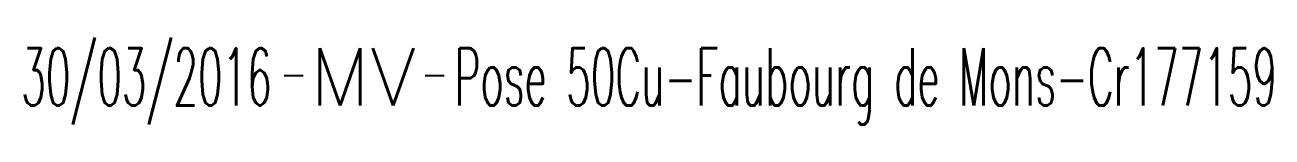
# Model space of a CAD drawing. Header units: millimetres. Extents: x 146012 to 146744, y 142038 to 142832.
# Drawn here: x 146011.68 to 146044.34, y 142731.93 to 142734.22 of the extents above; entities that cross this region are included whole.
import ezdxf
from ezdxf.enums import TextEntityAlignment as Align

# ---------------------------------------------------------------- set-up
doc = ezdxf.new("R2010")
doc.units = ezdxf.units.MM
doc.layers.get('0').update_dxf_attribs({"linetype": 'CONTINUOUS'})
doc.layers.add('P_910', color=7, linetype='CONTINUOUS')
doc.styles.get("Standard").update_dxf_attribs({"font": 'romans.shx', "width": 0.85})

# ---------------------------------------------------------------- blocks, each defined once
blk = doc.blocks.new('GIS_MODF')
at = {"color": 0, "linetype": 'Continuous', "flags": 128}
for points in [[(-2.176, -0.014), (-1.676, -0.014)], [(1.519, -0.014), (2.019, -0.014)]]:
    blk.add_lwpolyline(points, dxfattribs=at)
at = {"color": 0, "linetype": 'Continuous', "width": 0.5}
blk.add_attdef('DATE', text='', height=1.5, dxfattribs=at).set_placement((-2.502, -0.798), align=Align.RIGHT)
at = {"color": 0, "linetype": 'Continuous', "width": 1.771291}
blk.add_attdef('USER', text='', height=1.5, dxfattribs=at).set_placement((-1.507, -0.798), (1.276, -0.798), align=Align.FIT)
at = {"color": 0, "linetype": 'Continuous', "width": 0.5}
blk.add_attdef('DESC', (2.289, -0.798), '', height=1.5, dxfattribs=at)

msp = doc.modelspace()

# ---------------------------------------------------------------- block references
at = {"layer": 'P_910', "color": 7, "linetype": 'Continuous'}
ref = msp.add_blockref('GIS_MODF', (146020.643, 142733.233), dxfattribs=at)
ref.add_attrib('DATE', '30/03/2016', dxfattribs={"layer": '0', "color": 0, "linetype": 'Continuous', "height": 1.5, "width": 0.5}).set_placement((146018.141, 142732.435), align=Align.RIGHT)
ref.add_attrib('USER', 'MV', dxfattribs={"layer": '0', "color": 0, "linetype": 'Continuous', "height": 1.5, "width": 0.950449}).set_placement((146019.136, 142732.435), (146021.919, 142732.435), align=Align.FIT)
ref.add_attrib('DESC', 'Pose 50Cu-Faubourg de Mons-Cr177159', (146022.932, 142732.435), dxfattribs={"layer": '0', "color": 0, "linetype": 'Continuous', "height": 1.5, "width": 0.5})

doc.saveas('drawing.dxf')
